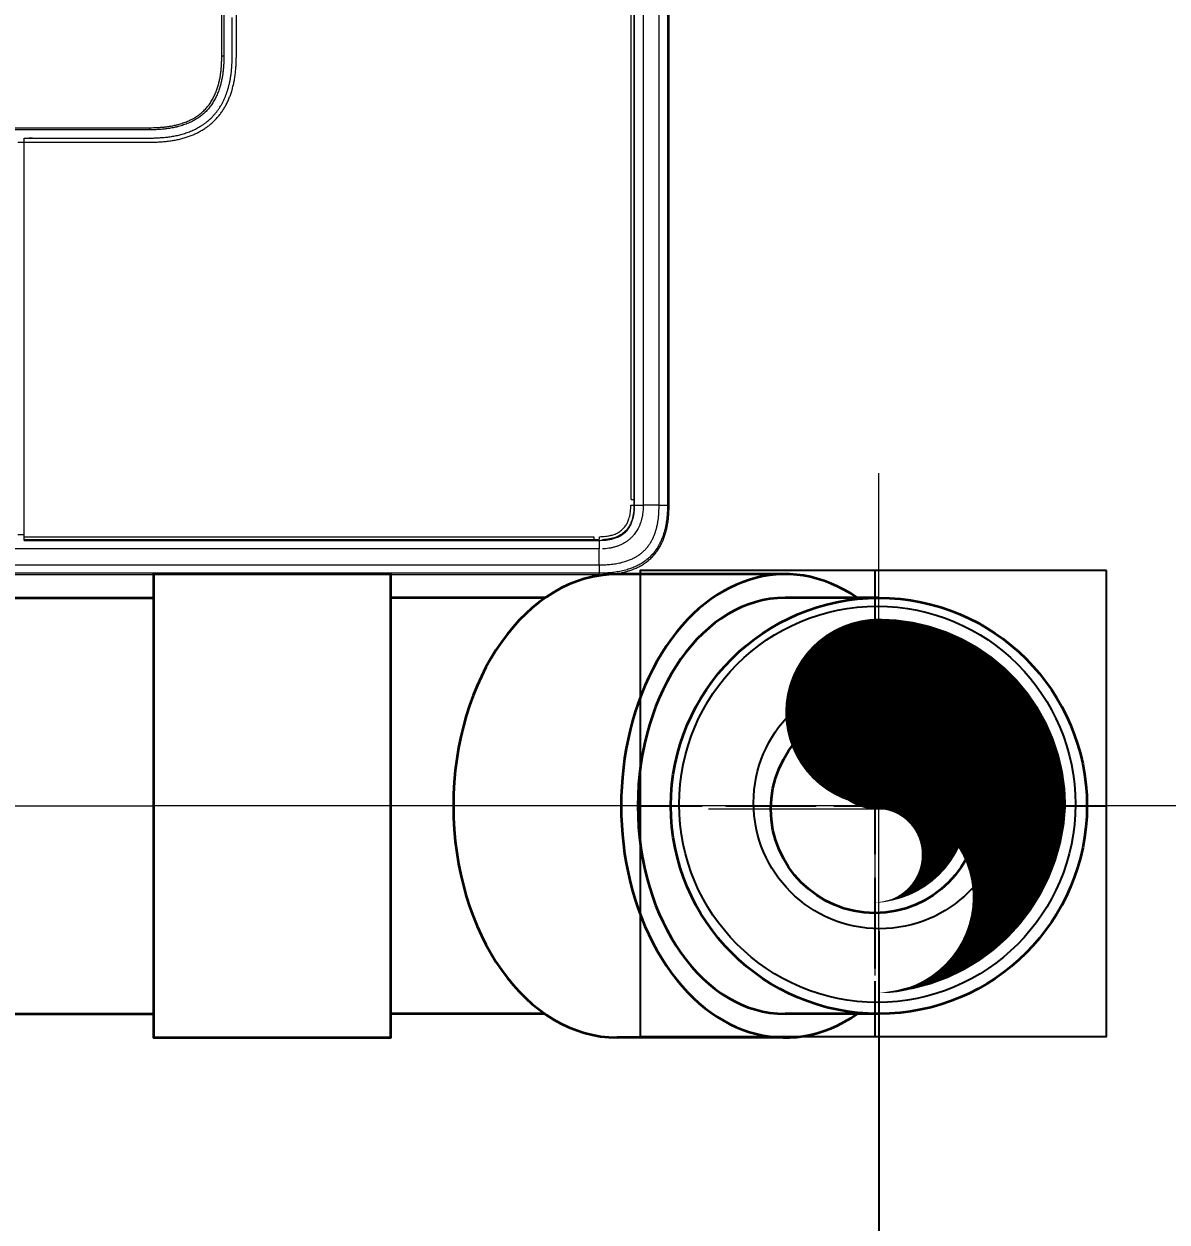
# Model space of a CAD drawing. Header units: metres. Extents: x -101133.8 to -101066.7, y -24899.3 to -24824.7.
# Drawn here: x -101102.6745 to -101102.3998, y -24834.0831 to -24833.7951 of the extents above; entities that cross this region are included whole.
import ezdxf

# ---------------------------------------------------------------- set-up
doc = ezdxf.new("R2010")
doc.units = ezdxf.units.M
doc.header["$LTSCALE"] = 0.2
doc.header["$PDSIZE"] = -5
doc.linetypes.add('AXES', pattern=[50.8, 31.75, -6.35, 6.35, -6.35])
for name, color, linetype in [('CMT-COTATION DIVERS', 1, 'Continuous'), ('CMT-CVC-MATERIEL', 30, 'Continuous'), ('CMT-PLB-EU', 3, 'Continuous'), ('CMT-PLB-EV-SOUS DALLAGE', 1, 'Continuous')]:
    doc.layers.add(name, color=color, linetype=linetype)
doc.styles.get("Standard").update_dxf_attribs({"font": 'arial.ttf'})
doc.dimstyles.get("Standard").update_dxf_attribs({"dimtxt": 0.18, "dimasz": 0.18, "dimexe": 0.18, "dimexo": 0.0625, "dimgap": 0.09, "dimtad": 0, "dimtih": 1, "dimtoh": 1, "dimdec": 4, "dimzin": 0, "dimdsep": 46, "dimtxsty": 'Standard', "dimcen": 0.09, "dimadec": 0, "dimazin": 0, "dimtfac": 1, "dimtdec": 4, "dimtofl": 0, "dimtmove": 0, "dimatfit": 3, "dimfxl": 1, "dimtolj": 1, "dimtzin": 0, "dimarcsym": 0})

# ---------------------------------------------------------------- blocks, each defined once
blk = doc.blocks.new('Cassette 600x600')
at = {"linetype": 'Continuous', "lineweight": 13}
for p, q in [((-20590.73, -35.19), (-20590.73, 551.21)), ((-20590.33, -35.19), (-20590.33, 551.21)), ((-20588.32, 551.21), (-20588.32, -35.19)), ((-20584.49, -35.19), (-20584.49, 551.21)), ((-20483.73, 72.81), (-20483.73, 443.21)), ((-20483.23, 443.21), (-20483.23, 72.81)), ((-20581.03, 104.51), (-20581.03, 103.01)), ((-20486.73, 104.51), (-20486.73, 103.01)), ((-20582.43, 103.01), (-20582.43, -35.19)), ((-20582.43, 103.01), (-20582.28, 103.01)), ((-20582.28, -33.88), (-20582.28, 103.01)), ((-20582.28, 103.01), (-20581.56, 103.01)), ((-20581.56, 103.01), (-20581.56, -33.88)), ((-20581.56, 103.01), (-20486.73, 103.01)), ((-20579.73, 103.01), (-20579.73, 103.11)), ((-20486.73, 103.01), (-20486.73, 72.81)), ((-20486.73, 103.01), (-20485.73, 103.01)), ((-20485.73, 103.01), (-20485.73, 93.8)), ((-20485.73, 101.01), (-20485.73, 101.78)), ((-20485.73, 93.8), (-20485.73, 72.81)), ((-20483.73, 72.81), (-20483.23, 72.81)), ((-20465.93, 55.51), (-20465.93, 55.01)), ((-20465.93, 55.51), (-20095.53, 55.51)), ((-20095.53, 55.01), (-20465.93, 55.01)), ((-20465.93, 53.01), (-20456.73, 53.01)), ((-20465.93, 52.01), (-20435.73, 52.01)), ((-20582.28, -35.19), (-20582.28, -33.88)), ((-20590.73, -35.19), (-20590.33, -35.19)), ((-20588.32, -35.19), (-20584.49, -35.19)), ((-20582.43, -35.19), (-20584.49, -35.19)), ((-20582.43, -35.19), (-20582.28, -35.19)), ((-20572.62, -42.83), (-20435.73, -42.83)), ((-20572.62, -43.54), (-20573.93, -43.54)), ((-20573.93, -43.54), (-20573.93, -43.69)), ((-20573.93, -43.69), (-20435.73, -43.69)), ((-20573.93, -43.69), (-20573.93, -45.76)), ((-19987.53, -45.76), (-20573.93, -45.76)), ((-20573.93, -49.58), (-20573.93, -45.76)), ((-20435.73, -43.54), (-20572.62, -43.54)), ((-20573.93, -49.58), (-19987.53, -49.58)), ((-19987.53, -51.6), (-20573.93, -51.6)), ((-20573.93, -51.99), (-20573.93, -51.6)), ((-20573.93, -51.99), (-19987.53, -51.99))]:
    blk.add_line(p, q, dxfattribs=at)
for centre, start, end in [((-20581.65, -26.31), 265.9739, 270.7197), ((-20565.04, -42.92), 179.2804, 184.0261)]:
    blk.add_arc(centre, 8.91, start, end, dxfattribs=at)
for points, knots in [([(-20486.73, 72.81), (-20486.72, 72.41), (-20486.7, 72.01), (-20486.69, 71.61), (-20486.67, 71.21), (-20486.65, 70.81), (-20486.63, 70.41), (-20486.61, 70.01), (-20486.58, 69.62), (-20486.54, 69.21), (-20486.51, 68.81), (-20486.46, 68.4), (-20486.41, 68.02), (-20486.36, 67.65), (-20486.31, 67.31), (-20486.24, 66.96), (-20486.18, 66.61), (-20486.11, 66.25), (-20486.03, 65.9), (-20485.95, 65.55), (-20485.86, 65.21), (-20485.76, 64.86), (-20485.66, 64.51), (-20485.55, 64.15), (-20485.44, 63.83), (-20485.33, 63.5), (-20485.22, 63.2), (-20485.1, 62.89), (-20484.98, 62.59), (-20484.85, 62.28), (-20484.72, 61.98), (-20484.58, 61.68), (-20484.44, 61.38), (-20484.29, 61.09), (-20484.13, 60.8), (-20483.97, 60.5), (-20483.8, 60.23), (-20483.64, 59.95), (-20483.47, 59.69), (-20483.29, 59.43), (-20483.12, 59.17), (-20482.93, 58.92), (-20482.74, 58.67), (-20482.54, 58.42), (-20482.34, 58.17), (-20482.13, 57.94), (-20481.93, 57.7), (-20481.71, 57.47), (-20481.49, 57.25), (-20481.26, 57.03), (-20481.03, 56.81), (-20480.8, 56.6), (-20480.56, 56.39), (-20480.32, 56.19), (-20480.07, 56), (-20479.82, 55.81), (-20479.56, 55.62), (-20479.31, 55.44), (-20479.05, 55.27), (-20478.79, 55.1), (-20478.51, 54.93), (-20478.23, 54.77), (-20477.94, 54.6), (-20477.65, 54.45), (-20477.35, 54.29), (-20477.06, 54.15), (-20476.75, 54.02), (-20476.45, 53.88), (-20476.14, 53.75), (-20475.84, 53.63), (-20475.54, 53.51), (-20475.24, 53.4), (-20474.91, 53.29), (-20474.58, 53.18), (-20474.23, 53.07), (-20473.88, 52.98), (-20473.53, 52.88), (-20473.18, 52.79), (-20472.83, 52.71), (-20472.48, 52.63), (-20472.12, 52.56), (-20471.78, 52.49), (-20471.43, 52.43), (-20471.09, 52.37), (-20470.71, 52.32), (-20470.34, 52.27), (-20469.93, 52.23), (-20469.52, 52.19), (-20469.12, 52.16), (-20468.72, 52.13), (-20468.33, 52.1), (-20467.93, 52.08), (-20467.53, 52.06), (-20467.13, 52.05), (-20466.73, 52.03), (-20466.33, 52.02), (-20465.93, 52.01)], [0, 0, 0, 0, 1, 1, 1, 2, 2, 2, 3, 3, 3, 4, 4, 4, 5, 5, 5, 6, 6, 6, 7, 7, 7, 8, 8, 8, 9, 9, 9, 10, 10, 10, 11, 11, 11, 12, 12, 12, 13, 13, 13, 14, 14, 14, 15, 15, 15, 16, 16, 16, 17, 17, 17, 18, 18, 18, 19, 19, 19, 20, 20, 20, 21, 21, 21, 22, 22, 22, 23, 23, 23, 24, 24, 24, 25, 25, 25, 26, 26, 26, 27, 27, 27, 28, 28, 28, 29, 29, 29, 30, 30, 30, 31, 31, 31, 32, 32, 32, 32]), ([(-20485.73, 72.81), (-20485.72, 72.42), (-20485.7, 72.04), (-20485.69, 71.65), (-20485.67, 71.27), (-20485.66, 70.88), (-20485.63, 70.5), (-20485.61, 70.12), (-20485.59, 69.73), (-20485.55, 69.35), (-20485.52, 68.97), (-20485.48, 68.59), (-20485.43, 68.21), (-20485.37, 67.82), (-20485.31, 67.43), (-20485.24, 67.03), (-20485.17, 66.64), (-20485.08, 66.25), (-20484.99, 65.88), (-20484.9, 65.5), (-20484.8, 65.13), (-20484.68, 64.73), (-20484.56, 64.33), (-20484.41, 63.91), (-20484.3, 63.61), (-20484.22, 63.37), (-20484.15, 63.2), (-20484.08, 63.02), (-20484, 62.84), (-20483.92, 62.64), (-20483.83, 62.44), (-20483.74, 62.25), (-20483.66, 62.06), (-20483.56, 61.87), (-20483.47, 61.69), (-20483.38, 61.5), (-20483.27, 61.32), (-20483.17, 61.13), (-20483.07, 60.94), (-20482.96, 60.76), (-20482.84, 60.57), (-20482.73, 60.39), (-20482.61, 60.21), (-20482.49, 60.03), (-20482.37, 59.85), (-20482.25, 59.68), (-20482.12, 59.5), (-20481.99, 59.33), (-20481.86, 59.16), (-20481.73, 59), (-20481.59, 58.84), (-20481.46, 58.68), (-20481.32, 58.52), (-20481.18, 58.37), (-20481.03, 58.21), (-20480.89, 58.06), (-20480.74, 57.91), (-20480.59, 57.77), (-20480.44, 57.62), (-20480.28, 57.48), (-20480.12, 57.34), (-20479.96, 57.2), (-20479.8, 57.06), (-20479.63, 56.92), (-20479.46, 56.79), (-20479.28, 56.65), (-20479.11, 56.53), (-20478.93, 56.4), (-20478.75, 56.27), (-20478.57, 56.15), (-20478.4, 56.04), (-20478.22, 55.93), (-20478.02, 55.81), (-20477.83, 55.69), (-20477.6, 55.56), (-20477.39, 55.44), (-20477.17, 55.32), (-20476.95, 55.21), (-20476.73, 55.11), (-20476.51, 55), (-20476.28, 54.9), (-20476.06, 54.8), (-20475.84, 54.7), (-20475.61, 54.61), (-20475.38, 54.52), (-20475.15, 54.44), (-20474.91, 54.35), (-20474.67, 54.27), (-20474.43, 54.19), (-20474.19, 54.11), (-20473.94, 54.04), (-20473.7, 53.97), (-20473.46, 53.9), (-20473.22, 53.84), (-20472.97, 53.78), (-20472.74, 53.72), (-20472.48, 53.66), (-20472.22, 53.6), (-20471.95, 53.55), (-20471.68, 53.49), (-20471.41, 53.44), (-20471.14, 53.4), (-20470.87, 53.36), (-20470.6, 53.31), (-20470.33, 53.28), (-20470.06, 53.24), (-20469.79, 53.21), (-20469.52, 53.18), (-20469.24, 53.16), (-20468.97, 53.13), (-20468.69, 53.11), (-20468.42, 53.1), (-20468.14, 53.08), (-20467.86, 53.07), (-20467.59, 53.05), (-20467.31, 53.04), (-20467.04, 53.03), (-20466.76, 53.03), (-20466.48, 53.02), (-20466.21, 53.01), (-20465.93, 53.01)], [0, 0, 0, 0, 1, 1, 1, 2, 2, 2, 3, 3, 3, 4, 4, 4, 5, 5, 5, 6, 6, 6, 7, 7, 7, 8, 8, 8, 9, 9, 9, 10, 10, 10, 11, 11, 11, 12, 12, 12, 13, 13, 13, 14, 14, 14, 15, 15, 15, 16, 16, 16, 17, 17, 17, 18, 18, 18, 19, 19, 19, 20, 20, 20, 21, 21, 21, 22, 22, 22, 23, 23, 23, 24, 24, 24, 25, 25, 25, 26, 26, 26, 27, 27, 27, 28, 28, 28, 29, 29, 29, 30, 30, 30, 31, 31, 31, 32, 32, 32, 33, 33, 33, 34, 34, 34, 35, 35, 35, 36, 36, 36, 37, 37, 37, 38, 38, 38, 39, 39, 39, 40, 40, 40, 40]), ([(-20465.93, 55.01), (-20466.26, 55.01), (-20466.59, 55.01), (-20466.91, 55.02), (-20467.24, 55.03), (-20467.57, 55.04), (-20467.9, 55.06), (-20468.22, 55.08), (-20468.55, 55.1), (-20468.88, 55.13), (-20469.2, 55.16), (-20469.53, 55.19), (-20469.86, 55.23), (-20470.18, 55.27), (-20470.5, 55.32), (-20470.83, 55.38), (-20471.15, 55.43), (-20471.48, 55.49), (-20471.79, 55.56), (-20472.11, 55.62), (-20472.42, 55.69), (-20472.75, 55.78), (-20473.08, 55.87), (-20473.43, 55.97), (-20473.69, 56.05), (-20473.91, 56.12), (-20474.06, 56.17), (-20474.23, 56.23), (-20474.39, 56.29), (-20474.58, 56.36), (-20474.76, 56.43), (-20474.94, 56.5), (-20475.11, 56.57), (-20475.28, 56.64), (-20475.45, 56.72), (-20475.63, 56.8), (-20475.8, 56.88), (-20475.97, 56.96), (-20476.14, 57.04), (-20476.3, 57.13), (-20476.47, 57.22), (-20476.63, 57.31), (-20476.8, 57.41), (-20476.96, 57.5), (-20477.12, 57.6), (-20477.28, 57.7), (-20477.44, 57.8), (-20477.6, 57.9), (-20477.75, 58.01), (-20477.91, 58.12), (-20478.06, 58.24), (-20478.21, 58.36), (-20478.36, 58.47), (-20478.51, 58.6), (-20478.66, 58.72), (-20478.8, 58.84), (-20478.95, 58.97), (-20479.09, 59.1), (-20479.23, 59.24), (-20479.36, 59.37), (-20479.5, 59.51), (-20479.63, 59.65), (-20479.76, 59.79), (-20479.89, 59.93), (-20480.01, 60.07), (-20480.14, 60.22), (-20480.26, 60.37), (-20480.38, 60.52), (-20480.5, 60.67), (-20480.61, 60.83), (-20480.72, 60.98), (-20480.83, 61.13), (-20480.94, 61.3), (-20481.05, 61.47), (-20481.16, 61.65), (-20481.27, 61.83), (-20481.38, 62.01), (-20481.48, 62.2), (-20481.58, 62.38), (-20481.67, 62.56), (-20481.77, 62.75), (-20481.86, 62.94), (-20481.95, 63.13), (-20482.03, 63.32), (-20482.12, 63.51), (-20482.2, 63.71), (-20482.28, 63.9), (-20482.35, 64.1), (-20482.43, 64.3), (-20482.5, 64.49), (-20482.57, 64.69), (-20482.63, 64.89), (-20482.69, 65.08), (-20482.76, 65.29), (-20482.82, 65.5), (-20482.89, 65.73), (-20482.93, 65.9), (-20482.96, 66), (-20482.98, 66.08), (-20483, 66.17), (-20483.02, 66.26), (-20483.04, 66.35), (-20483.07, 66.44), (-20483.09, 66.54), (-20483.11, 66.63), (-20483.13, 66.72), (-20483.15, 66.81), (-20483.17, 66.89), (-20483.19, 67), (-20483.25, 67.28), (-20483.33, 67.72), (-20483.39, 68.12), (-20483.46, 68.52), (-20483.5, 68.88), (-20483.54, 69.24), (-20483.59, 69.61), (-20483.62, 69.97), (-20483.65, 70.38), (-20483.68, 70.78), (-20483.7, 71.22), (-20483.71, 71.51), (-20483.71, 71.64), (-20483.71, 71.73), (-20483.72, 71.84), (-20483.72, 71.94), (-20483.72, 72.05), (-20483.72, 72.16), (-20483.72, 72.27), (-20483.72, 72.37), (-20483.73, 72.48), (-20483.73, 72.59), (-20483.73, 72.7), (-20483.73, 72.81)], [0, 0, 0, 0, 1, 1, 1, 2, 2, 2, 3, 3, 3, 4, 4, 4, 5, 5, 5, 6, 6, 6, 7, 7, 7, 8, 8, 8, 9, 9, 9, 10, 10, 10, 11, 11, 11, 12, 12, 12, 13, 13, 13, 14, 14, 14, 15, 15, 15, 16, 16, 16, 17, 17, 17, 18, 18, 18, 19, 19, 19, 20, 20, 20, 21, 21, 21, 22, 22, 22, 23, 23, 23, 24, 24, 24, 25, 25, 25, 26, 26, 26, 27, 27, 27, 28, 28, 28, 29, 29, 29, 30, 30, 30, 31, 31, 31, 32, 32, 32, 33, 33, 33, 34, 34, 34, 35, 35, 35, 36, 36, 36, 37, 37, 37, 38, 38, 38, 39, 39, 39, 40, 40, 40, 41, 41, 41, 42, 42, 42, 43, 43, 43, 44, 44, 44, 44]), ([(-20483.23, 72.81), (-20483.22, 72.52), (-20483.22, 72.23), (-20483.21, 71.95), (-20483.2, 71.66), (-20483.19, 71.38), (-20483.18, 71.09), (-20483.16, 70.81), (-20483.15, 70.52), (-20483.13, 70.24), (-20483.11, 69.95), (-20483.08, 69.67), (-20483.06, 69.39), (-20483.03, 69.1), (-20482.99, 68.82), (-20482.95, 68.54), (-20482.91, 68.25), (-20482.87, 67.97), (-20482.82, 67.69), (-20482.77, 67.41), (-20482.71, 67.14), (-20482.65, 66.85), (-20482.58, 66.56), (-20482.51, 66.26), (-20482.45, 66.02), (-20482.38, 65.79), (-20482.33, 65.62), (-20482.28, 65.44), (-20482.22, 65.25), (-20482.16, 65.05), (-20482.09, 64.86), (-20482.03, 64.66), (-20481.96, 64.47), (-20481.89, 64.28), (-20481.82, 64.1), (-20481.74, 63.91), (-20481.66, 63.72), (-20481.58, 63.53), (-20481.5, 63.35), (-20481.41, 63.16), (-20481.32, 62.98), (-20481.23, 62.8), (-20481.14, 62.62), (-20481.04, 62.44), (-20480.95, 62.27), (-20480.84, 62.09), (-20480.74, 61.91), (-20480.62, 61.74), (-20480.52, 61.57), (-20480.41, 61.41), (-20480.31, 61.27), (-20480.2, 61.12), (-20480.1, 60.98), (-20479.98, 60.83), (-20479.87, 60.68), (-20479.75, 60.54), (-20479.63, 60.4), (-20479.51, 60.26), (-20479.39, 60.12), (-20479.27, 59.99), (-20479.14, 59.86), (-20479.01, 59.72), (-20478.88, 59.59), (-20478.74, 59.47), (-20478.61, 59.34), (-20478.47, 59.22), (-20478.33, 59.1), (-20478.19, 58.98), (-20478.05, 58.86), (-20477.91, 58.75), (-20477.76, 58.64), (-20477.61, 58.53), (-20477.46, 58.42), (-20477.31, 58.32), (-20477.16, 58.22), (-20477.01, 58.12), (-20476.86, 58.02), (-20476.7, 57.93), (-20476.54, 57.84), (-20476.39, 57.74), (-20476.23, 57.66), (-20476.06, 57.57), (-20475.9, 57.49), (-20475.74, 57.41), (-20475.58, 57.33), (-20475.41, 57.25), (-20475.24, 57.17), (-20475.08, 57.1), (-20474.91, 57.03), (-20474.74, 56.96), (-20474.57, 56.89), (-20474.4, 56.83), (-20474.22, 56.76), (-20474.06, 56.7), (-20473.9, 56.65), (-20473.75, 56.6), (-20473.54, 56.53), (-20473.29, 56.45), (-20472.94, 56.35), (-20472.62, 56.26), (-20472.29, 56.17), (-20471.99, 56.1), (-20471.68, 56.04), (-20471.37, 55.97), (-20471.05, 55.91), (-20470.73, 55.86), (-20470.41, 55.81), (-20470.1, 55.77), (-20469.78, 55.73), (-20469.46, 55.69), (-20469.14, 55.66), (-20468.82, 55.64), (-20468.5, 55.61), (-20468.18, 55.59), (-20467.86, 55.57), (-20467.54, 55.56), (-20467.22, 55.55), (-20466.89, 55.53), (-20466.57, 55.52), (-20466.25, 55.51), (-20465.93, 55.51)], [0, 0, 0, 0, 1, 1, 1, 2, 2, 2, 3, 3, 3, 4, 4, 4, 5, 5, 5, 6, 6, 6, 7, 7, 7, 8, 8, 8, 9, 9, 9, 10, 10, 10, 11, 11, 11, 12, 12, 12, 13, 13, 13, 14, 14, 14, 15, 15, 15, 16, 16, 16, 17, 17, 17, 18, 18, 18, 19, 19, 19, 20, 20, 20, 21, 21, 21, 22, 22, 22, 23, 23, 23, 24, 24, 24, 25, 25, 25, 26, 26, 26, 27, 27, 27, 28, 28, 28, 29, 29, 29, 30, 30, 30, 31, 31, 31, 32, 32, 32, 33, 33, 33, 34, 34, 34, 35, 35, 35, 36, 36, 36, 37, 37, 37, 38, 38, 38, 39, 39, 39, 40, 40, 40, 40]), ([(-20581.56, -33.88), (-20581.59, -33.88), (-20581.61, -33.88), (-20581.63, -33.88), (-20581.66, -33.88), (-20581.68, -33.88), (-20581.7, -33.88), (-20581.73, -33.88), (-20581.75, -33.88), (-20581.77, -33.88), (-20581.79, -33.88), (-20581.82, -33.88), (-20581.84, -33.88), (-20581.86, -33.88), (-20581.88, -33.88), (-20581.9, -33.88), (-20581.92, -33.88), (-20581.94, -33.88), (-20581.96, -33.88), (-20581.97, -33.88), (-20581.99, -33.88), (-20582.01, -33.88), (-20582.03, -33.88), (-20582.04, -33.88), (-20582.06, -33.88), (-20582.08, -33.88), (-20582.09, -33.88), (-20582.11, -33.88), (-20582.12, -33.88), (-20582.13, -33.88), (-20582.15, -33.88), (-20582.16, -33.88), (-20582.17, -33.88), (-20582.18, -33.88), (-20582.19, -33.88), (-20582.2, -33.88), (-20582.21, -33.88), (-20582.22, -33.88), (-20582.23, -33.88), (-20582.23, -33.88), (-20582.24, -33.88), (-20582.25, -33.88), (-20582.25, -33.88), (-20582.26, -33.88), (-20582.26, -33.88), (-20582.27, -33.88), (-20582.27, -33.88), (-20582.27, -33.88), (-20582.28, -33.88)], [0, 0, 0, 0, 1, 1, 1, 2, 2, 2, 3, 3, 3, 4, 4, 4, 5, 5, 5, 6, 6, 6, 7, 7, 7, 8, 8, 8, 9, 9, 9, 10, 10, 10, 11, 11, 11, 12, 12, 12, 13, 13, 13, 14, 14, 14, 15, 15, 15, 16, 16, 16, 16]), ([(-20590.73, -35.19), (-20590.72, -35.49), (-20590.71, -35.79), (-20590.7, -36.09), (-20590.69, -36.39), (-20590.68, -36.68), (-20590.66, -36.98), (-20590.65, -37.28), (-20590.63, -37.58), (-20590.61, -37.87), (-20590.58, -38.17), (-20590.55, -38.47), (-20590.52, -38.76), (-20590.48, -39.06), (-20590.44, -39.35), (-20590.39, -39.64), (-20590.35, -39.94), (-20590.29, -40.23), (-20590.23, -40.52), (-20590.17, -40.81), (-20590.1, -41.09), (-20590.02, -41.39), (-20589.94, -41.69), (-20589.85, -42.01), (-20589.78, -42.25), (-20589.71, -42.47), (-20589.66, -42.61), (-20589.6, -42.78), (-20589.54, -42.94), (-20589.47, -43.13), (-20589.4, -43.3), (-20589.34, -43.48), (-20589.27, -43.65), (-20589.19, -43.82), (-20589.12, -43.99), (-20589.04, -44.16), (-20588.96, -44.33), (-20588.88, -44.5), (-20588.8, -44.66), (-20588.71, -44.83), (-20588.62, -44.99), (-20588.53, -45.15), (-20588.44, -45.32), (-20588.34, -45.48), (-20588.24, -45.64), (-20588.14, -45.79), (-20588.04, -45.95), (-20587.94, -46.1), (-20587.83, -46.25), (-20587.72, -46.41), (-20587.61, -46.56), (-20587.49, -46.71), (-20587.38, -46.85), (-20587.26, -47), (-20587.13, -47.14), (-20587.01, -47.28), (-20586.89, -47.42), (-20586.76, -47.56), (-20586.63, -47.69), (-20586.49, -47.83), (-20586.36, -47.96), (-20586.22, -48.09), (-20586.08, -48.22), (-20585.94, -48.34), (-20585.8, -48.46), (-20585.66, -48.58), (-20585.51, -48.7), (-20585.36, -48.82), (-20585.2, -48.94), (-20585.06, -49.04), (-20584.92, -49.15), (-20584.79, -49.24), (-20584.6, -49.36), (-20584.37, -49.51), (-20584.04, -49.71), (-20583.73, -49.88), (-20583.42, -50.05), (-20583.13, -50.2), (-20582.82, -50.34), (-20582.52, -50.47), (-20582.21, -50.61), (-20581.89, -50.73), (-20581.56, -50.85), (-20581.23, -50.96), (-20580.92, -51.06), (-20580.62, -51.15), (-20580.35, -51.23), (-20580.07, -51.3), (-20579.79, -51.37), (-20579.5, -51.44), (-20579.21, -51.5), (-20578.92, -51.56), (-20578.63, -51.62), (-20578.34, -51.67), (-20578.05, -51.71), (-20577.76, -51.75), (-20577.47, -51.79), (-20577.17, -51.82), (-20576.88, -51.85), (-20576.59, -51.87), (-20576.29, -51.9), (-20576, -51.91), (-20575.7, -51.93), (-20575.41, -51.94), (-20575.11, -51.96), (-20574.82, -51.97), (-20574.52, -51.98), (-20574.23, -51.99), (-20573.93, -51.99)], [0, 0, 0, 0, 1, 1, 1, 2, 2, 2, 3, 3, 3, 4, 4, 4, 5, 5, 5, 6, 6, 6, 7, 7, 7, 8, 8, 8, 9, 9, 9, 10, 10, 10, 11, 11, 11, 12, 12, 12, 13, 13, 13, 14, 14, 14, 15, 15, 15, 16, 16, 16, 17, 17, 17, 18, 18, 18, 19, 19, 19, 20, 20, 20, 21, 21, 21, 22, 22, 22, 23, 23, 23, 24, 24, 24, 25, 25, 25, 26, 26, 26, 27, 27, 27, 28, 28, 28, 29, 29, 29, 30, 30, 30, 31, 31, 31, 32, 32, 32, 33, 33, 33, 34, 34, 34, 35, 35, 35, 36, 36, 36, 36]), ([(-20573.93, -51.6), (-20573.98, -51.6), (-20574.02, -51.6), (-20574.07, -51.6), (-20574.12, -51.6), (-20574.16, -51.59), (-20574.21, -51.59), (-20574.26, -51.59), (-20574.31, -51.59), (-20574.35, -51.59), (-20574.4, -51.59), (-20574.44, -51.59), (-20574.49, -51.59), (-20574.7, -51.59), (-20575.03, -51.58), (-20575.33, -51.57), (-20575.62, -51.55), (-20575.89, -51.54), (-20576.16, -51.52), (-20576.43, -51.5), (-20576.71, -51.47), (-20576.99, -51.44), (-20577.27, -51.41), (-20577.54, -51.38), (-20577.82, -51.34), (-20578.09, -51.3), (-20578.36, -51.26), (-20578.64, -51.21), (-20578.91, -51.16), (-20579.18, -51.1), (-20579.45, -51.04), (-20579.72, -50.98), (-20580, -50.91), (-20580.26, -50.84), (-20580.52, -50.77), (-20580.77, -50.7), (-20581.06, -50.6), (-20581.34, -50.51), (-20581.67, -50.39), (-20581.98, -50.27), (-20582.29, -50.14), (-20582.59, -50.01), (-20582.88, -49.87), (-20583.17, -49.74), (-20583.45, -49.59), (-20583.75, -49.42), (-20584.05, -49.25), (-20584.36, -49.05), (-20584.58, -48.9), (-20584.75, -48.78), (-20584.87, -48.7), (-20585, -48.6), (-20585.12, -48.5), (-20585.27, -48.39), (-20585.4, -48.28), (-20585.53, -48.17), (-20585.66, -48.06), (-20585.79, -47.95), (-20585.92, -47.83), (-20586.04, -47.71), (-20586.16, -47.59), (-20586.29, -47.47), (-20586.41, -47.35), (-20586.52, -47.23), (-20586.64, -47.1), (-20586.75, -46.97), (-20586.87, -46.84), (-20586.98, -46.71), (-20587.09, -46.58), (-20587.19, -46.45), (-20587.3, -46.31), (-20587.39, -46.18), (-20587.5, -46.03), (-20587.61, -45.89), (-20587.72, -45.72), (-20587.82, -45.56), (-20587.93, -45.39), (-20588.03, -45.23), (-20588.12, -45.06), (-20588.22, -44.9), (-20588.31, -44.73), (-20588.4, -44.56), (-20588.49, -44.39), (-20588.57, -44.22), (-20588.66, -44.04), (-20588.74, -43.87), (-20588.82, -43.69), (-20588.89, -43.52), (-20588.97, -43.34), (-20589.04, -43.16), (-20589.1, -42.98), (-20589.17, -42.8), (-20589.24, -42.61), (-20589.3, -42.44), (-20589.36, -42.26), (-20589.41, -42.09), (-20589.47, -41.89), (-20589.53, -41.68), (-20589.6, -41.43), (-20589.66, -41.19), (-20589.72, -40.95), (-20589.78, -40.72), (-20589.83, -40.48), (-20589.88, -40.25), (-20589.92, -40.01), (-20589.96, -39.77), (-20590.01, -39.53), (-20590.04, -39.3), (-20590.08, -39.06), (-20590.11, -38.82), (-20590.14, -38.58), (-20590.17, -38.34), (-20590.19, -38.1), (-20590.22, -37.85), (-20590.24, -37.62), (-20590.26, -37.38), (-20590.27, -37.15), (-20590.29, -36.9), (-20590.3, -36.64), (-20590.31, -36.36), (-20590.32, -36.17), (-20590.32, -36.08), (-20590.32, -36.01), (-20590.32, -35.93), (-20590.32, -35.85), (-20590.32, -35.77), (-20590.33, -35.68), (-20590.33, -35.6), (-20590.33, -35.52), (-20590.33, -35.44), (-20590.33, -35.36), (-20590.33, -35.28), (-20590.33, -35.19)], [0, 0, 0, 0, 1, 1, 1, 2, 2, 2, 3, 3, 3, 4, 4, 4, 5, 5, 5, 6, 6, 6, 7, 7, 7, 8, 8, 8, 9, 9, 9, 10, 10, 10, 11, 11, 11, 12, 12, 12, 13, 13, 13, 14, 14, 14, 15, 15, 15, 16, 16, 16, 17, 17, 17, 18, 18, 18, 19, 19, 19, 20, 20, 20, 21, 21, 21, 22, 22, 22, 23, 23, 23, 24, 24, 24, 25, 25, 25, 26, 26, 26, 27, 27, 27, 28, 28, 28, 29, 29, 29, 30, 30, 30, 31, 31, 31, 32, 32, 32, 33, 33, 33, 34, 34, 34, 35, 35, 35, 36, 36, 36, 37, 37, 37, 38, 38, 38, 39, 39, 39, 40, 40, 40, 41, 41, 41, 42, 42, 42, 43, 43, 43, 44, 44, 44, 44]), ([(-20588.32, -35.19), (-20588.38, -35.19), (-20588.45, -35.19), (-20588.51, -35.19), (-20588.58, -35.19), (-20588.64, -35.19), (-20588.71, -35.19), (-20588.77, -35.19), (-20588.84, -35.19), (-20588.9, -35.19), (-20588.96, -35.19), (-20589.02, -35.19), (-20589.08, -35.19), (-20589.14, -35.19), (-20589.2, -35.19), (-20589.25, -35.19), (-20589.31, -35.19), (-20589.36, -35.19), (-20589.42, -35.19), (-20589.47, -35.19), (-20589.52, -35.19), (-20589.57, -35.19), (-20589.62, -35.19), (-20589.66, -35.19), (-20589.71, -35.19), (-20589.76, -35.19), (-20589.8, -35.19), (-20589.84, -35.19), (-20589.88, -35.19), (-20589.92, -35.19), (-20589.96, -35.19), (-20589.99, -35.19), (-20590.03, -35.19), (-20590.06, -35.19), (-20590.09, -35.19), (-20590.12, -35.19), (-20590.14, -35.19), (-20590.17, -35.19), (-20590.19, -35.19), (-20590.21, -35.19), (-20590.23, -35.19), (-20590.24, -35.19), (-20590.26, -35.19), (-20590.27, -35.19), (-20590.28, -35.19), (-20590.3, -35.19), (-20590.31, -35.19), (-20590.32, -35.19), (-20590.33, -35.19)], [0, 0, 0, 0, 1, 1, 1, 2, 2, 2, 3, 3, 3, 4, 4, 4, 5, 5, 5, 6, 6, 6, 7, 7, 7, 8, 8, 8, 9, 9, 9, 10, 10, 10, 11, 11, 11, 12, 12, 12, 13, 13, 13, 14, 14, 14, 15, 15, 15, 16, 16, 16, 16]), ([(-20588.32, -35.19), (-20588.32, -35.27), (-20588.32, -35.35), (-20588.32, -35.42), (-20588.32, -35.5), (-20588.32, -35.58), (-20588.31, -35.65), (-20588.31, -35.73), (-20588.31, -35.81), (-20588.31, -35.88), (-20588.31, -35.96), (-20588.31, -36.02), (-20588.3, -36.11), (-20588.3, -36.28), (-20588.29, -36.54), (-20588.28, -36.77), (-20588.26, -37), (-20588.25, -37.21), (-20588.23, -37.43), (-20588.21, -37.65), (-20588.19, -37.87), (-20588.17, -38.09), (-20588.14, -38.31), (-20588.12, -38.53), (-20588.08, -38.74), (-20588.05, -38.96), (-20588.02, -39.18), (-20587.98, -39.39), (-20587.94, -39.61), (-20587.9, -39.83), (-20587.86, -40.04), (-20587.81, -40.25), (-20587.76, -40.46), (-20587.7, -40.68), (-20587.65, -40.9), (-20587.58, -41.14), (-20587.53, -41.32), (-20587.47, -41.5), (-20587.43, -41.64), (-20587.38, -41.79), (-20587.33, -41.94), (-20587.27, -42.1), (-20587.21, -42.25), (-20587.15, -42.41), (-20587.09, -42.56), (-20587.03, -42.71), (-20586.96, -42.86), (-20586.9, -43.01), (-20586.83, -43.16), (-20586.76, -43.31), (-20586.68, -43.45), (-20586.61, -43.6), (-20586.53, -43.74), (-20586.46, -43.89), (-20586.37, -44.03), (-20586.29, -44.17), (-20586.2, -44.32), (-20586.12, -44.45), (-20586.03, -44.58), (-20585.96, -44.69), (-20585.84, -44.86), (-20585.7, -45.04), (-20585.51, -45.29), (-20585.32, -45.52), (-20585.12, -45.74), (-20584.94, -45.94), (-20584.74, -46.14), (-20584.54, -46.33), (-20584.33, -46.52), (-20584.11, -46.7), (-20583.89, -46.88), (-20583.66, -47.05), (-20583.43, -47.21), (-20583.2, -47.37), (-20582.97, -47.52), (-20582.73, -47.66), (-20582.49, -47.8), (-20582.24, -47.93), (-20581.99, -48.05), (-20581.74, -48.17), (-20581.48, -48.28), (-20581.22, -48.38), (-20580.96, -48.49), (-20580.7, -48.58), (-20580.44, -48.67), (-20580.17, -48.76), (-20579.91, -48.84), (-20579.65, -48.91), (-20579.38, -48.99), (-20579.12, -49.05), (-20578.85, -49.11), (-20578.58, -49.17), (-20578.31, -49.22), (-20578.04, -49.27), (-20577.77, -49.31), (-20577.5, -49.35), (-20577.22, -49.39), (-20576.95, -49.42), (-20576.68, -49.45), (-20576.4, -49.47), (-20576.13, -49.49), (-20575.86, -49.51), (-20575.58, -49.52), (-20575.31, -49.54), (-20575.03, -49.55), (-20574.76, -49.56), (-20574.48, -49.57), (-20574.21, -49.57), (-20573.93, -49.58)], [0, 0, 0, 0, 1, 1, 1, 2, 2, 2, 3, 3, 3, 4, 4, 4, 5, 5, 5, 6, 6, 6, 7, 7, 7, 8, 8, 8, 9, 9, 9, 10, 10, 10, 11, 11, 11, 12, 12, 12, 13, 13, 13, 14, 14, 14, 15, 15, 15, 16, 16, 16, 17, 17, 17, 18, 18, 18, 19, 19, 19, 20, 20, 20, 21, 21, 21, 22, 22, 22, 23, 23, 23, 24, 24, 24, 25, 25, 25, 26, 26, 26, 27, 27, 27, 28, 28, 28, 29, 29, 29, 30, 30, 30, 31, 31, 31, 32, 32, 32, 33, 33, 33, 34, 34, 34, 35, 35, 35, 36, 36, 36, 36]), ([(-20573.93, -45.76), (-20574.13, -45.76), (-20574.34, -45.75), (-20574.54, -45.75), (-20574.74, -45.74), (-20574.95, -45.73), (-20575.15, -45.71), (-20575.36, -45.7), (-20575.56, -45.68), (-20575.76, -45.66), (-20575.96, -45.63), (-20576.14, -45.61), (-20576.37, -45.57), (-20576.59, -45.53), (-20576.86, -45.48), (-20577.11, -45.42), (-20577.37, -45.36), (-20577.61, -45.3), (-20577.85, -45.23), (-20578.09, -45.16), (-20578.32, -45.08), (-20578.57, -44.98), (-20578.81, -44.89), (-20579.06, -44.78), (-20579.26, -44.68), (-20579.47, -44.58), (-20579.63, -44.5), (-20579.79, -44.41), (-20579.96, -44.31), (-20580.13, -44.21), (-20580.3, -44.1), (-20580.47, -43.99), (-20580.63, -43.87), (-20580.79, -43.75), (-20580.94, -43.64), (-20581.09, -43.52), (-20581.25, -43.38), (-20581.42, -43.23), (-20581.6, -43.07), (-20581.76, -42.89), (-20581.93, -42.72), (-20582.09, -42.55), (-20582.24, -42.37), (-20582.38, -42.19), (-20582.53, -42), (-20582.66, -41.81), (-20582.8, -41.63), (-20582.92, -41.44), (-20583.04, -41.22), (-20583.17, -41.01), (-20583.3, -40.76), (-20583.42, -40.52), (-20583.54, -40.28), (-20583.64, -40.03), (-20583.73, -39.79), (-20583.83, -39.54), (-20583.91, -39.29), (-20583.99, -39.03), (-20584.06, -38.77), (-20584.13, -38.51), (-20584.19, -38.26), (-20584.24, -38), (-20584.29, -37.75), (-20584.33, -37.5), (-20584.37, -37.24), (-20584.4, -36.99), (-20584.42, -36.73), (-20584.45, -36.48), (-20584.46, -36.22), (-20584.48, -35.96)], [0, 0, 0, 0, 1, 1, 1, 2, 2, 2, 3, 3, 3, 4, 4, 4, 5, 5, 5, 6, 6, 6, 7, 7, 7, 8, 8, 8, 9, 9, 9, 10, 10, 10, 11, 11, 11, 12, 12, 12, 13, 13, 13, 14, 14, 14, 15, 15, 15, 16, 16, 16, 17, 17, 17, 18, 18, 18, 19, 19, 19, 20, 20, 20, 21, 21, 21, 22, 22, 22, 23, 23, 23, 23]), ([(-20582.43, -35.19), (-20582.42, -35.35), (-20582.42, -35.5), (-20582.41, -35.66), (-20582.41, -35.81), (-20582.4, -35.96), (-20582.39, -36.12), (-20582.39, -36.27), (-20582.38, -36.43), (-20582.36, -36.58), (-20582.35, -36.73), (-20582.34, -36.89), (-20582.32, -37.04), (-20582.3, -37.19), (-20582.28, -37.34), (-20582.25, -37.49), (-20582.23, -37.65), (-20582.2, -37.8), (-20582.17, -37.95), (-20582.14, -38.1), (-20582.1, -38.25), (-20582.06, -38.4), (-20582.02, -38.54), (-20581.98, -38.68), (-20581.93, -38.84), (-20581.88, -39), (-20581.81, -39.19), (-20581.74, -39.36), (-20581.67, -39.54), (-20581.6, -39.71), (-20581.52, -39.87), (-20581.44, -40.04), (-20581.35, -40.2), (-20581.26, -40.36), (-20581.16, -40.52), (-20581.06, -40.68), (-20580.95, -40.83), (-20580.85, -40.98), (-20580.73, -41.13), (-20580.61, -41.27), (-20580.48, -41.41), (-20580.35, -41.55), (-20580.22, -41.67), (-20580.08, -41.8), (-20579.94, -41.93), (-20579.8, -42.04), (-20579.65, -42.16), (-20579.49, -42.27), (-20579.34, -42.37), (-20579.19, -42.47), (-20579.05, -42.55), (-20578.91, -42.63), (-20578.76, -42.71), (-20578.6, -42.79), (-20578.45, -42.86), (-20578.3, -42.93), (-20578.14, -42.99), (-20577.98, -43.05), (-20577.82, -43.11), (-20577.65, -43.17), (-20577.5, -43.22), (-20577.35, -43.27), (-20577.21, -43.31), (-20577.07, -43.34), (-20576.92, -43.38), (-20576.77, -43.41), (-20576.63, -43.45), (-20576.48, -43.48), (-20576.33, -43.5), (-20576.18, -43.53), (-20576.03, -43.55), (-20575.88, -43.57), (-20575.74, -43.59), (-20575.59, -43.61), (-20575.44, -43.62), (-20575.29, -43.63), (-20575.14, -43.64), (-20574.98, -43.65), (-20574.83, -43.66), (-20574.68, -43.67), (-20574.53, -43.67), (-20574.38, -43.68), (-20574.23, -43.68), (-20574.08, -43.69), (-20573.93, -43.69)], [0, 0, 0, 0, 1, 1, 1, 2, 2, 2, 3, 3, 3, 4, 4, 4, 5, 5, 5, 6, 6, 6, 7, 7, 7, 8, 8, 8, 9, 9, 9, 10, 10, 10, 11, 11, 11, 12, 12, 12, 13, 13, 13, 14, 14, 14, 15, 15, 15, 16, 16, 16, 17, 17, 17, 18, 18, 18, 19, 19, 19, 20, 20, 20, 21, 21, 21, 22, 22, 22, 23, 23, 23, 24, 24, 24, 25, 25, 25, 26, 26, 26, 27, 27, 27, 28, 28, 28, 28]), ([(-20573.93, -43.54), (-20574.08, -43.54), (-20574.23, -43.54), (-20574.38, -43.54), (-20574.53, -43.54), (-20574.68, -43.53), (-20574.83, -43.52), (-20574.98, -43.51), (-20575.13, -43.5), (-20575.28, -43.49), (-20575.43, -43.48), (-20575.58, -43.46), (-20575.73, -43.44), (-20575.88, -43.42), (-20576.03, -43.4), (-20576.18, -43.38), (-20576.32, -43.36), (-20576.47, -43.33), (-20576.62, -43.3), (-20576.77, -43.27), (-20576.92, -43.23), (-20577.06, -43.2), (-20577.2, -43.16), (-20577.33, -43.12), (-20577.49, -43.07), (-20577.65, -43.02), (-20577.83, -42.96), (-20577.99, -42.9), (-20578.16, -42.83), (-20578.33, -42.76), (-20578.49, -42.69), (-20578.65, -42.61), (-20578.8, -42.53), (-20578.96, -42.44), (-20579.11, -42.35), (-20579.26, -42.26), (-20579.41, -42.16), (-20579.56, -42.05), (-20579.71, -41.94), (-20579.85, -41.82), (-20579.99, -41.7), (-20580.13, -41.57), (-20580.25, -41.44), (-20580.38, -41.31), (-20580.51, -41.17), (-20580.62, -41.02), (-20580.74, -40.88), (-20580.85, -40.74), (-20580.95, -40.58), (-20581.06, -40.42), (-20581.16, -40.25), (-20581.26, -40.08), (-20581.35, -39.91), (-20581.43, -39.73), (-20581.51, -39.55), (-20581.59, -39.37), (-20581.66, -39.18), (-20581.73, -39.01), (-20581.79, -38.83), (-20581.84, -38.67), (-20581.9, -38.45), (-20581.96, -38.22), (-20582.03, -37.92), (-20582.08, -37.64), (-20582.13, -37.37), (-20582.17, -37.1), (-20582.2, -36.83), (-20582.22, -36.56), (-20582.24, -36.29), (-20582.26, -36.01)], [0, 0, 0, 0, 1, 1, 1, 2, 2, 2, 3, 3, 3, 4, 4, 4, 5, 5, 5, 6, 6, 6, 7, 7, 7, 8, 8, 8, 9, 9, 9, 10, 10, 10, 11, 11, 11, 12, 12, 12, 13, 13, 13, 14, 14, 14, 15, 15, 15, 16, 16, 16, 17, 17, 17, 18, 18, 18, 19, 19, 19, 20, 20, 20, 21, 21, 21, 22, 22, 22, 23, 23, 23, 23]), ([(-20581.54, -35.22), (-20581.53, -35.47), (-20581.51, -35.73), (-20581.49, -35.99), (-20581.47, -36.24), (-20581.45, -36.5), (-20581.42, -36.75), (-20581.39, -37), (-20581.36, -37.25), (-20581.31, -37.51), (-20581.26, -37.77), (-20581.2, -38.05), (-20581.14, -38.26), (-20581.09, -38.46), (-20581.04, -38.6), (-20580.99, -38.75), (-20580.93, -38.91), (-20580.86, -39.07), (-20580.79, -39.24), (-20580.72, -39.4), (-20580.65, -39.55), (-20580.56, -39.7), (-20580.48, -39.85), (-20580.38, -40.01), (-20580.29, -40.14), (-20580.19, -40.28), (-20580.1, -40.4), (-20580, -40.52), (-20579.9, -40.65), (-20579.79, -40.77), (-20579.68, -40.88), (-20579.57, -40.99), (-20579.46, -41.1), (-20579.33, -41.2), (-20579.21, -41.31), (-20579.09, -41.41), (-20578.96, -41.5), (-20578.83, -41.59), (-20578.7, -41.67), (-20578.56, -41.75), (-20578.43, -41.83), (-20578.29, -41.9), (-20578.15, -41.97), (-20578, -42.04), (-20577.85, -42.1), (-20577.72, -42.16), (-20577.58, -42.22), (-20577.46, -42.26), (-20577.27, -42.32), (-20577.08, -42.38), (-20576.83, -42.46), (-20576.58, -42.51), (-20576.34, -42.57), (-20576.11, -42.62), (-20575.88, -42.65), (-20575.65, -42.69), (-20575.42, -42.72), (-20575.16, -42.74), (-20574.91, -42.77), (-20574.62, -42.78), (-20574.45, -42.79), (-20574.4, -42.79), (-20574.36, -42.8), (-20574.32, -42.8), (-20574.28, -42.8), (-20574.24, -42.8), (-20574.2, -42.8), (-20574.16, -42.8), (-20574.12, -42.8), (-20574.08, -42.8), (-20574.03, -42.81), (-20573.99, -42.81), (-20573.95, -42.81)], [0, 0, 0, 0, 1, 1, 1, 2, 2, 2, 3, 3, 3, 4, 4, 4, 5, 5, 5, 6, 6, 6, 7, 7, 7, 8, 8, 8, 9, 9, 9, 10, 10, 10, 11, 11, 11, 12, 12, 12, 13, 13, 13, 14, 14, 14, 15, 15, 15, 16, 16, 16, 17, 17, 17, 18, 18, 18, 19, 19, 19, 20, 20, 20, 21, 21, 21, 22, 22, 22, 23, 23, 23, 24, 24, 24, 24]), ([(-20572.62, -42.83), (-20572.62, -42.85), (-20572.62, -42.88), (-20572.62, -42.9), (-20572.62, -42.92), (-20572.62, -42.95), (-20572.62, -42.97), (-20572.62, -42.99), (-20572.62, -43.01), (-20572.62, -43.04), (-20572.62, -43.06), (-20572.62, -43.08), (-20572.62, -43.1), (-20572.62, -43.12), (-20572.62, -43.14), (-20572.62, -43.16), (-20572.62, -43.18), (-20572.62, -43.2), (-20572.62, -43.22), (-20572.62, -43.24), (-20572.62, -43.26), (-20572.62, -43.28), (-20572.62, -43.29), (-20572.62, -43.31), (-20572.62, -43.33), (-20572.62, -43.34), (-20572.62, -43.36), (-20572.62, -43.37), (-20572.62, -43.39), (-20572.62, -43.4), (-20572.62, -43.41), (-20572.62, -43.42), (-20572.62, -43.44), (-20572.62, -43.45), (-20572.62, -43.46), (-20572.62, -43.47), (-20572.62, -43.48), (-20572.62, -43.49), (-20572.62, -43.49), (-20572.62, -43.5), (-20572.62, -43.51), (-20572.62, -43.51), (-20572.62, -43.52), (-20572.62, -43.52), (-20572.62, -43.53), (-20572.62, -43.53), (-20572.62, -43.54), (-20572.62, -43.54), (-20572.62, -43.54)], [0, 0, 0, 0, 1, 1, 1, 2, 2, 2, 3, 3, 3, 4, 4, 4, 5, 5, 5, 6, 6, 6, 7, 7, 7, 8, 8, 8, 9, 9, 9, 10, 10, 10, 11, 11, 11, 12, 12, 12, 13, 13, 13, 14, 14, 14, 15, 15, 15, 16, 16, 16, 16]), ([(-20573.93, -49.58), (-20573.93, -49.65), (-20573.93, -49.71), (-20573.93, -49.78), (-20573.93, -49.84), (-20573.93, -49.91), (-20573.93, -49.97), (-20573.93, -50.04), (-20573.93, -50.1), (-20573.93, -50.16), (-20573.93, -50.22), (-20573.93, -50.29), (-20573.93, -50.34), (-20573.93, -50.4), (-20573.93, -50.46), (-20573.93, -50.52), (-20573.93, -50.57), (-20573.93, -50.63), (-20573.93, -50.68), (-20573.93, -50.73), (-20573.93, -50.78), (-20573.93, -50.83), (-20573.93, -50.88), (-20573.93, -50.93), (-20573.93, -50.98), (-20573.93, -51.02), (-20573.93, -51.06), (-20573.93, -51.11), (-20573.93, -51.15), (-20573.93, -51.19), (-20573.93, -51.22), (-20573.93, -51.26), (-20573.93, -51.29), (-20573.93, -51.32), (-20573.93, -51.36), (-20573.93, -51.38), (-20573.93, -51.41), (-20573.93, -51.43), (-20573.93, -51.45), (-20573.93, -51.47), (-20573.93, -51.49), (-20573.93, -51.51), (-20573.93, -51.52), (-20573.93, -51.54), (-20573.93, -51.55), (-20573.93, -51.56), (-20573.93, -51.57), (-20573.93, -51.58), (-20573.93, -51.6)], [0, 0, 0, 0, 1, 1, 1, 2, 2, 2, 3, 3, 3, 4, 4, 4, 5, 5, 5, 6, 6, 6, 7, 7, 7, 8, 8, 8, 9, 9, 9, 10, 10, 10, 11, 11, 11, 12, 12, 12, 13, 13, 13, 14, 14, 14, 15, 15, 15, 16, 16, 16, 16])]:
    blk.add_open_spline(points, degree=3, knots=knots, dxfattribs=at)
blk = doc.blocks.new('siphon')
blk.add_lwpolyline([(211768.25, 47378.66), (211693.57, 47378.66), (211693.57, 47303.98), (211768.25, 47303.98), (211768.25, 47378.66)])
at = {"linetype": 'Continuous'}
for centre, major_axis in [((211731.55, 47341.19), (0, 31.75)), ((211731.93, 47341.44), (0, 20.2))]:
    blk.add_ellipse(centre, major_axis=major_axis, ratio=1, dxfattribs=at)
for points in [[(211731.16, 47378.66), (211731.16, 47378.66), (211731.16, 47368.75), (211731.16, 47368.75)], [(211731.16, 47364.94), (211731.16, 47364.94), (211731.16, 47350.46), (211731.16, 47350.46)], [(211731.16, 47364.94), (211731.16, 47364.94), (211731.16, 47350.46), (211731.16, 47350.46)], [(211731.16, 47347.67), (211731.16, 47347.67), (211731.16, 47333.19), (211731.16, 47333.19)], [(211693.57, 47340.94), (211693.57, 47340.94), (211703.48, 47340.94), (211703.48, 47340.94)], [(211707.29, 47340.94), (211707.29, 47340.94), (211721.77, 47340.94), (211721.77, 47340.94)], [(211707.29, 47340.94), (211707.29, 47340.94), (211721.77, 47340.94), (211721.77, 47340.94)], [(211724.56, 47340.94), (211724.56, 47340.94), (211739.04, 47340.94), (211739.04, 47340.94)], [(211742.85, 47340.94), (211742.85, 47340.94), (211757.33, 47340.94), (211757.33, 47340.94)], [(211759.36, 47340.94), (211759.36, 47340.94), (211768.25, 47340.94), (211768.25, 47340.94)], [(211731.16, 47329.38), (211731.16, 47329.38), (211731.16, 47314.9), (211731.16, 47314.9)], [(211731.16, 47312.87), (211731.16, 47312.87), (211731.16, 47303.98), (211731.16, 47303.98)]]:
    blk.add_open_spline(points, degree=3, dxfattribs=at)
blk = doc.blocks.new('COT-45')
at = {"color": 0}
for p, q in [((0, -1), (0, 1)), ((-1, 0), (1, 0))]:
    blk.add_line(p, q, dxfattribs=at)
at = {"color": 0, "const_width": 0.4}
blk.add_lwpolyline([(-0.442, -0.442), (0.442, 0.442)], dxfattribs=at)
blk = doc.blocks.new('*D87')
at = {"layer": 'CMT-COTATION DIVERS', "color": 0, "lineweight": -2}
for p, q in [((-101106.43591, -24831.69678), (-101106.43591, -24834.83079)), ((-101102.46909, -24834.01305), (-101102.46909, -24834.83079)), ((-101106.41091, -24834.78079), (-101102.49409, -24834.78079))]:
    blk.add_line(p, q, dxfattribs=at)
at = {"layer": 'Defpoints', "color": 0, "lineweight": 15}
for p in [(-101106.43591, -24831.66678), (-101102.46909, -24833.98305), (-101102.46909, -24834.78079)]:
    blk.add_point(p, dxfattribs=at)
at = {"layer": 'CMT-COTATION DIVERS', "color": 0, "lineweight": -2, "xscale": 0.025, "yscale": 0.025, "zscale": 0.025, "rotation": 180}
blk.add_blockref('COT-45', (-101106.43591, -24834.78079), dxfattribs=at)
at = {"layer": 'CMT-COTATION DIVERS', "color": 0, "lineweight": -2, "xscale": 0.025, "yscale": 0.025, "zscale": 0.025}
blk.add_blockref('COT-45', (-101102.46909, -24834.78079), dxfattribs=at)
at = {"layer": 'CMT-COTATION DIVERS', "color": 0, "lineweight": 15, "insert": (-101104.4525, -24834.70497), "char_height": 0.075, "attachment_point": 5}
blk.add_mtext('\\A1;397', dxfattribs=at)
blk = doc.blocks.new('*D88')
at = {"layer": 'CMT-COTATION DIVERS', "color": 0, "lineweight": -2}
for p, q in [((-101102.46909, -24834.01305), (-101102.46909, -24834.83079)), ((-101100.54331, -24834.21097), (-101100.54331, -24834.83079)), ((-101102.44409, -24834.78079), (-101100.56831, -24834.78079))]:
    blk.add_line(p, q, dxfattribs=at)
at = {"layer": 'Defpoints', "color": 0, "lineweight": 15}
for p in [(-101102.46909, -24833.98305), (-101100.54331, -24834.18097), (-101100.54331, -24834.78079)]:
    blk.add_point(p, dxfattribs=at)
at = {"layer": 'CMT-COTATION DIVERS', "color": 0, "lineweight": -2, "xscale": 0.025, "yscale": 0.025, "zscale": 0.025, "rotation": 180}
blk.add_blockref('COT-45', (-101102.46909, -24834.78079), dxfattribs=at)
at = {"layer": 'CMT-COTATION DIVERS', "color": 0, "lineweight": -2, "xscale": 0.025, "yscale": 0.025, "zscale": 0.025}
blk.add_blockref('COT-45', (-101100.54331, -24834.78079), dxfattribs=at)
at = {"layer": 'CMT-COTATION DIVERS', "color": 0, "lineweight": 15, "insert": (-101101.5062, -24834.70497), "char_height": 0.075, "attachment_point": 5}
blk.add_mtext('\\A1;193', dxfattribs=at)
blk = doc.blocks.new('*D91')
at = {"layer": 'CMT-COTATION DIVERS', "color": 0, "lineweight": -2}
for p, q in [((-101102.35909, -24833.98305), (-101101.70156, -24833.98305)), ((-101101.75156, -24834.00805), (-101101.75156, -24837.82946)), ((-101102.43986, -24837.85446), (-101101.70156, -24837.85446))]:
    blk.add_line(p, q, dxfattribs=at)
at = {"layer": 'Defpoints', "color": 0, "lineweight": 15}
for p in [(-101102.38909, -24833.98305), (-101102.46986, -24837.85446), (-101101.75156, -24837.85446)]:
    blk.add_point(p, dxfattribs=at)
at = {"layer": 'CMT-COTATION DIVERS', "color": 0, "lineweight": -2, "xscale": 0.025, "yscale": 0.025, "zscale": 0.025}
for p, rotation in [((-101101.75156, -24833.98305), 90), ((-101101.75156, -24837.85446), 270)]:
    blk.add_blockref('COT-45', p, dxfattribs=dict(at, rotation=rotation))
at = {"layer": 'CMT-COTATION DIVERS', "color": 0, "lineweight": 15, "insert": (-101101.82738, -24835.91875), "char_height": 0.075, "attachment_point": 5, "rotation": 90}
blk.add_mtext('\\A1;387', dxfattribs=at)

msp = doc.modelspace()

# ---------------------------------------------------------------- linework, layer by layer
at = {"layer": 'CMT-PLB-EU', "color": 8, "linetype": 'AXES', "lineweight": 20}
for p, q in [((-101102.47005, -24833.94381), (-101102.47005, -24834.02381)), ((-101102.43005, -24833.98381), (-101102.51005, -24833.98381))]:
    msp.add_line(p, q, dxfattribs=at)
at = {"layer": 'CMT-PLB-EU', "color": 8, "linetype": 'Continuous', "lineweight": 20}
msp.add_lwpolyline([(-101102.47005, -24833.96281, 0.003, 0.003, -0.414214), (-101102.44905, -24833.98381, 0.003, 0, -0.394163), (-101102.47005, -24834.00631, 0, 0.003, 1.001955), (-101102.47005, -24833.98231, 0, 0, 0), (-101102.47005, -24833.97819, 0.01125, 0.01125, -1), (-101102.47005, -24833.96694, 0, 0, 0), (-101102.47567, -24833.97256, 0, 0, 0), (-101102.47005, -24833.97256, 0.0165, 0.0165, -0.414214), (-101102.4588, -24833.98381, 0, 0, 0), (-101102.45955, -24833.97819, 0.015, 0, -0.468375), (-101102.46255, -24834.00419, 0, 0, 0)], format="xyseb", dxfattribs=at)
at = {"layer": 'CMT-PLB-EU', "linetype": 'Continuous', "lineweight": 20}
msp.add_lwpolyline([(-101102.48255, -24834.00546, 0, 0, 0), (-101102.63255, -24834.26527, 0.045, 0, 0), (-101102.70755, -24834.39517, 0, 0, 0)], format="xyseb", dxfattribs=at)
at = {"layer": 'CMT-PLB-EU', "lineweight": 35}
msp.add_circle((-101102.47005, -24833.98381), 0.025, dxfattribs=at)
at = {"layer": 'CMT-PLB-EV-SOUS DALLAGE', "color": 8, "linetype": 'AXES', "lineweight": 20}
for p, q in [((-101102.46909, -24834.06305), (-101102.46909, -24833.90305)), ((-101106.19102, -24833.98305), (-101102.6434, -24833.98305)), ((-101102.38909, -24833.98305), (-101102.6434, -24833.98305))]:
    msp.add_line(p, q, dxfattribs=at)
at = {"layer": 'CMT-PLB-EV-SOUS DALLAGE', "lineweight": 35}
for p, q in [((-101102.49165, -24833.92735), (-101102.53195, -24833.92735)), ((-101106.19102, -24833.93305), (-101102.6434, -24833.93305)), ((-101102.6434, -24833.93305), (-101102.6434, -24834.03305)), ((-101102.54931, -24833.93305), (-101102.5864, -24833.93305)), ((-101102.5864, -24834.03305), (-101102.5864, -24833.93305)), ((-101102.46909, -24833.93305), (-101102.49165, -24833.93305)), ((-101106.19102, -24834.03305), (-101102.6434, -24834.03305)), ((-101102.54931, -24834.03305), (-101102.5864, -24834.03305)), ((-101102.46909, -24834.03305), (-101102.49165, -24834.03305)), ((-101102.49165, -24834.03875), (-101102.53195, -24834.03875))]:
    msp.add_line(p, q, dxfattribs=at)
at = {"layer": 'CMT-PLB-EV-SOUS DALLAGE', "linetype": 'Continuous', "lineweight": 20}
msp.add_lwpolyline([(-101102.44409, -24833.93975, 0, 0, 0), (-101102.29409, -24833.67994, 0, 0.045, 0), (-101102.21909, -24833.55004, 0.045, 0.045, 0)], format="xyseb", dxfattribs=at)
at = {"layer": 'CMT-PLB-EV-SOUS DALLAGE', "color": 8, "linetype": 'Continuous', "lineweight": 20}
msp.add_lwpolyline([(-101102.46909, -24833.94105, 0.006, 0.006, -0.414214), (-101102.42709, -24833.98305, 0.006, 0, -0.394163), (-101102.46909, -24834.02805, 0, 0.006, 1.001955), (-101102.46909, -24833.98005, 0, 0, 0), (-101102.46909, -24833.9718, 0.0225, 0.0225, -1), (-101102.46909, -24833.9493, 0, 0, 0), (-101102.48034, -24833.96055, 0, 0, 0), (-101102.46909, -24833.96055, 0.033, 0.033, -0.414214), (-101102.44659, -24833.98305, 0, 0, 0), (-101102.44809, -24833.9718, 0.03, 0, -0.468375), (-101102.45409, -24834.0238, 0, 0, 0)], format="xyseb", dxfattribs=at)
at = {"layer": 'CMT-PLB-EV-SOUS DALLAGE', "lineweight": 35}
for points in [[(-101102.5864, -24833.93305), (-101102.5864, -24833.92735), (-101102.6434, -24833.92735), (-101102.6434, -24833.93305)], [(-101102.6434, -24834.03305), (-101102.6434, -24834.03875), (-101102.5864, -24834.03875), (-101102.5864, -24834.03305)]]:
    msp.add_lwpolyline(points, dxfattribs=at)
msp.add_circle((-101102.46909, -24833.98305), 0.05, dxfattribs=at)
for centre, major_axis, start_param, end_param in [((-101102.49165, -24833.98305), (0, -0.0557), 2.685241, 6.739537), ((-101102.53195, -24833.98305), (0, -0.0557), 3.141593, 6.283185), ((-101102.49165, -24833.98305), (0, -0.05), 3.141593, 6.283185)]:
    msp.add_ellipse(centre, major_axis=major_axis, ratio=0.707107, start_param=start_param, end_param=end_param, dxfattribs=at)

# ---------------------------------------------------------------- block references
at = {"layer": 'CMT-CVC-MATERIEL', "xscale": 0.001, "yscale": 0.001, "zscale": 0.001, "rotation": 90}
msp.add_blockref('Cassette 600x600', (-101102.57148, -24813.3368), dxfattribs=at)
at = {"layer": 'CMT-PLB-EU', "linetype": 'Continuous', "lineweight": 20, "xscale": 0.001500126758509707, "yscale": 0.001500126758509707, "zscale": 0.001500126758509707}
msp.add_blockref('siphon', (-101420.09363, -24905.00045), dxfattribs=at)

# ---------------------------------------------------------------- dimensions: what is measured, and where the dimension line sits
at = {"layer": 'CMT-COTATION DIVERS', "lineweight": 15}
for base, p1, p2, picture, middle in [((-101102.46909, -24834.78079), (-101106.43591, -24831.66678), (-101102.46909, -24833.98305), '*D87', (-101104.4525, -24834.70497)), ((-101100.54331, -24834.78079), (-101102.46909, -24833.98305), (-101100.54331, -24834.18097), '*D88', (-101101.5062, -24834.70497))]:
    dim = msp.add_linear_dim(base=base, p1=p1, p2=p2, dimstyle='Standard', override={"dimscale": 0.05, "dimtxt": 1.5, "dimasz": 0.5, "dimexe": 1, "dimexo": 0.6, "dimgap": 0.75, "dimtad": 1, "dimtih": 0, "dimtoh": 0, "dimdec": 0, "dimlfac": 100, "dimblk": 'COT-45', "dimcen": 0, "dimadec": 2, "dimazin": 2, "dimtdec": 2, "dimtix": 1, "dimtmove": 1, "dimfrac": 1}, dxfattribs=at)
    dim.commit()
    dim.dimension.update_dxf_attribs({"geometry": picture, "text_midpoint": middle})
dim = msp.add_linear_dim(base=(-101101.75156, -24837.85446), p1=(-101102.38909, -24833.98305), p2=(-101102.46986, -24837.85446), angle=90, dimstyle='Standard', override={"dimscale": 0.05, "dimtxt": 1.5, "dimasz": 0.5, "dimexe": 1, "dimexo": 0.6, "dimgap": 0.75, "dimtad": 1, "dimtih": 0, "dimtoh": 0, "dimdec": 0, "dimlfac": 100, "dimblk": 'COT-45', "dimcen": 0, "dimadec": 2, "dimazin": 2, "dimtdec": 2, "dimtix": 1, "dimtmove": 1, "dimfrac": 1}, dxfattribs=at)
dim.commit()
dim.dimension.update_dxf_attribs({"geometry": '*D91', "text_midpoint": (-101101.82738, -24835.91875)})

doc.saveas('drawing.dxf')
